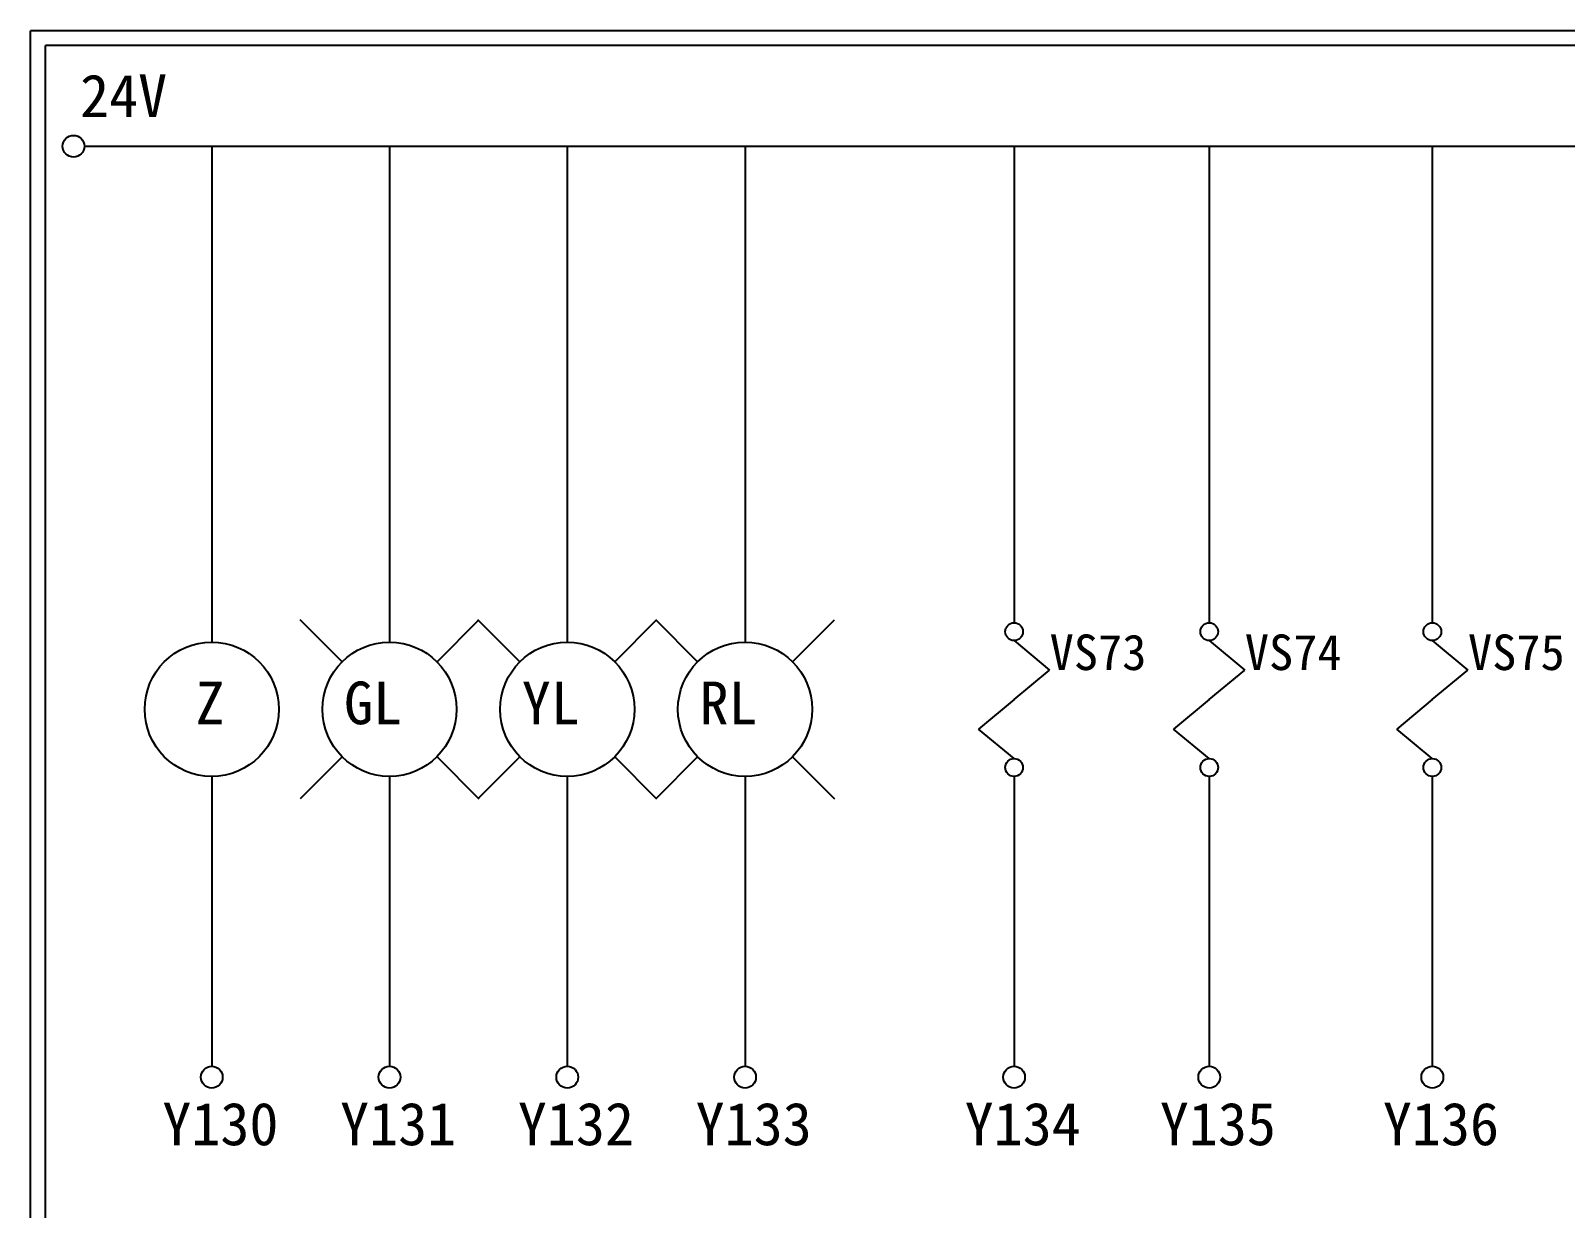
# Model space of a CAD drawing. Extents: x 926 to 1213, y 3 to 207.
# Drawn here: x 925.7 to 1055.2, y 107.6 to 207 of the extents above; entities that cross this region are included whole.
import ezdxf

# ---------------------------------------------------------------- set-up
doc = ezdxf.new("R2010")
doc.units = 0
doc.layers.add('圖框層', color=7, linetype='CONTINUOUS')
doc.layers.add('標尺寸層', color=3, linetype='CONTINUOUS')
doc.styles.add('STSL', font='KAIU.TTF')

msp = doc.modelspace()

# ---------------------------------------------------------------- linework, layer by layer
at = {"layer": '圖框層', "color": 7}
for p, q in [((1212.74, 206.97), (925.74, 206.97)), ((925.74, 3), (925.74, 206.97)), ((1211.49, 205.72), (926.99, 205.72)), ((926.99, 4.25), (926.99, 205.72))]:
    msp.add_line(p, q, dxfattribs=at)
at = {"layer": '標尺寸層', "color": 7}
for p, q in [((930.28, 197.22), (1207.88, 197.22)), ((941.02, 197.22), (941.02, 155.39)), ((956.02, 197.22), (956.02, 155.39)), ((971.02, 197.22), (971.02, 155.39)), ((986.02, 197.22), (986.02, 155.39)), ((1008.72, 197.22), (1008.72, 157.03)), ((1025.19, 197.22), (1025.19, 157.03)), ((1044.01, 197.22), (1044.01, 157.03)), ((952.02, 153.73), (948.48, 157.27)), ((960.03, 153.73), (963.56, 157.27)), ((967.02, 153.73), (963.48, 157.27)), ((975.03, 153.73), (978.56, 157.27)), ((982.02, 153.73), (978.48, 157.27)), ((990.03, 153.73), (993.56, 157.27)), ((1008.72, 155.53), (1011.72, 153.04)), ((1025.19, 155.53), (1028.19, 153.04)), ((1044.01, 155.53), (1047.02, 153.04)), ((1008.72, 150.55), (1011.72, 153.04)), ((1025.19, 150.55), (1028.19, 153.04)), ((1044.01, 150.55), (1047.02, 153.04)), ((1008.72, 150.55), (1005.71, 148.06)), ((1025.19, 150.55), (1022.18, 148.06)), ((1044.01, 150.55), (1041.01, 148.06)), ((1008.72, 145.57), (1005.71, 148.06)), ((1025.19, 145.57), (1022.18, 148.06)), ((1044.01, 145.57), (1041.01, 148.06)), ((952.02, 145.73), (948.48, 142.19)), ((960.03, 145.73), (963.56, 142.19)), ((967.02, 145.73), (963.48, 142.19)), ((975.03, 145.73), (978.56, 142.19)), ((982.02, 145.73), (978.48, 142.19)), ((990.03, 145.73), (993.56, 142.19)), ((941.02, 144.07), (941.02, 119.62)), ((956.02, 144.07), (956.02, 119.62)), ((971.02, 144.07), (971.02, 119.62)), ((986.02, 144.07), (986.02, 119.62)), ((1008.72, 144.07), (1008.72, 119.62)), ((1025.19, 144.07), (1025.19, 119.62)), ((1044.01, 144.07), (1044.01, 119.62))]:
    msp.add_line(p, q, dxfattribs=at)
for centre, radius in [((929.36, 197.22), 0.92), ((1008.72, 156.28), 0.751), ((1025.19, 156.28), 0.751), ((1044.01, 156.28), 0.751), ((941.02, 149.73), 5.66), ((956.02, 149.73), 5.66), ((971.02, 149.73), 5.66), ((986.02, 149.73), 5.66), ((1008.72, 144.82), 0.751), ((1025.19, 144.82), 0.751), ((1044.01, 144.82), 0.751), ((941.02, 118.7), 0.92), ((956.02, 118.7), 0.92), ((971.02, 118.7), 0.92), ((986.02, 118.7), 0.92), ((1008.72, 118.7), 0.92), ((1025.19, 118.7), 0.92), ((1044.01, 118.7), 0.92)]:
    msp.add_circle(centre, radius, dxfattribs=at)

# ---------------------------------------------------------------- texts
at = {"layer": '圖框層', "color": 4, "style": 'STSL'}
for s, height, p in [('24V', 3.6, (929.91, 199.68)), ('VS73', 3, (1011.72, 153.04)), ('VS74', 3, (1028.19, 153.04)), ('VS75', 3, (1047.02, 153.04)), ('Z', 3.6, (939.65, 148.47)), ('GL', 3.6, (952.18, 148.47)), ('YL', 3.6, (967.18, 148.47)), ('RL', 3.6, (982.18, 148.47)), ('Y130', 3.6, (936.85, 112.96)), ('Y131', 3.6, (951.85, 112.96)), ('Y132', 3.6, (966.85, 112.96)), ('Y133', 3.6, (981.85, 112.96)), ('Y134', 3.6, (1004.55, 112.96)), ('Y135', 3.6, (1021.02, 112.96)), ('Y136', 3.6, (1039.84, 112.96))]:
    msp.add_text(s, height=height, dxfattribs=at).set_placement(p)

doc.saveas('drawing.dxf')
